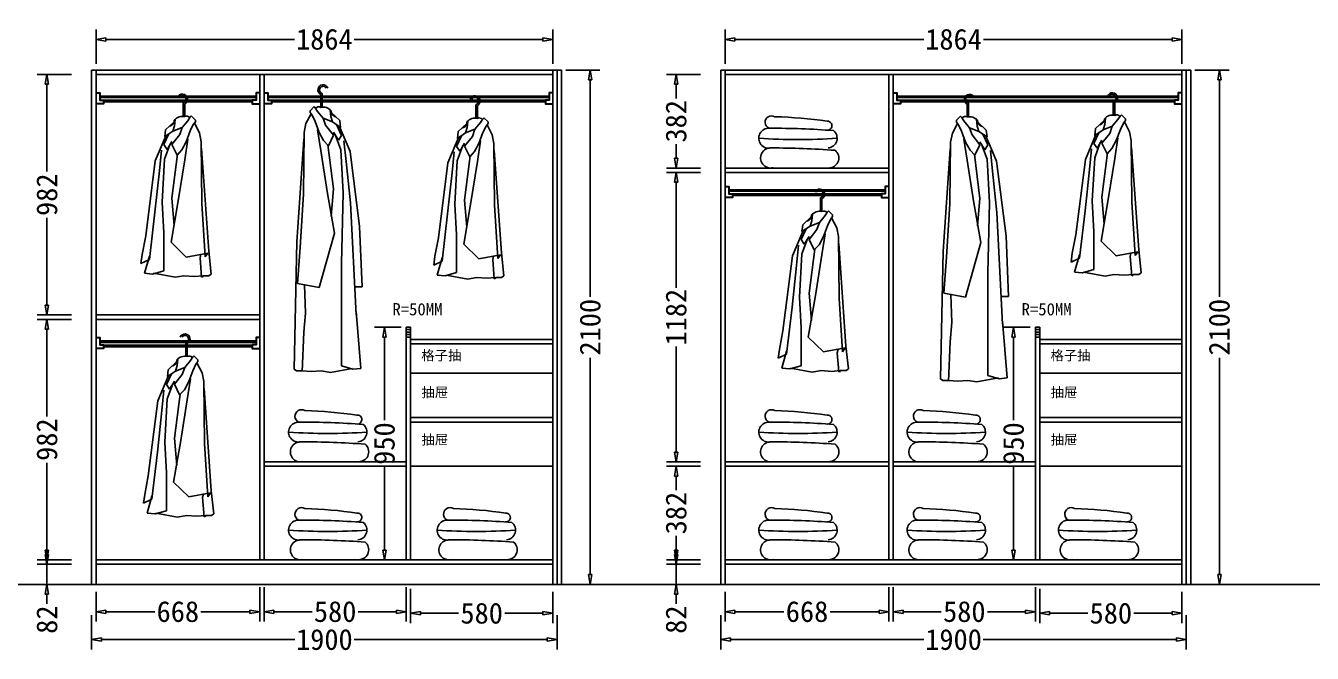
# Model space of a CAD drawing. Header units: millimetres. Extents: x 304407 to 361076, y -1262425 to -1203358.
# Drawn here: x 322080 to 327331, y -1219216 to -1216653 of the extents above; entities that cross this region are included whole.
import ezdxf

# ---------------------------------------------------------------- set-up
doc = ezdxf.new("R2010")
doc.units = ezdxf.units.MM
doc.header["$LTSCALE"] = 20
doc.layers.get('Defpoints').update_dxf_attribs({"color": 250})
for name, color, linetype in [('8', 8, 'Continuous'), ('LAYER10', 11, 'Continuous'), ('LAYER8', 11, 'Continuous'), ('图层3', 4, 'Continuous'), ('墙体', 40, 'Continuous')]:
    doc.layers.add(name, color=color, linetype=linetype)
doc.styles.get("Standard").update_dxf_attribs({"font": 'SimSun.ttf', "height": 85})
doc.styles.add('text', font='SimSun.ttf', dxfattribs={"height": 85})
doc.dimstyles.new('周文晶', dxfattribs={"dimtxt": 70, "dimasz": 40, "dimexe": 40, "dimexo": 30, "dimgap": 10, "dimtad": 0, "dimdec": 0, "dimtxsty": 'Standard', "dimblk": 'CLOSEDBLANK', "dimcen": 200, "dimclrd": 256, "dimclre": 256, "dimadec": 0, "dimazin": 0, "dimtfac": 1, "dimtdec": 0, "dimtmove": 0, "dimatfit": 3, "dimldrblk": 'CLOSEDBLANK', "dimfxl": 100, "dimfxlon": 1, "dimarcsym": 0})

# ---------------------------------------------------------------- blocks, each defined once
blk = doc.blocks.new('_ClosedBlank')
at = {"color": 0, "linetype": 'ByBlock', "lineweight": -2}
for p, q in [((-1, 0.17), (0, 0)), ((-1, 0.17), (-1, -0.17)), ((0, 0), (-1, -0.17))]:
    blk.add_line(p, q, dxfattribs=at)
blk = doc.blocks.new('*D612')
at = {"lineweight": -2, "transparency": 16777216}
for p, q in [((322366.9, -1218964.1), (322366.9, -1219085.7)), ((323034.9, -1218945.7), (323034.9, -1219085.7)), ((322406.9, -1219045.7), (322606.7, -1219045.7)), ((322994.9, -1219045.7), (322795.2, -1219045.7))]:
    blk.add_line(p, q, dxfattribs=at)
at = {"layer": 'Defpoints', "color": 0, "transparency": 16777216}
for p in [(323034.9, -1218834.1), (322366.9, -1218934.1), (323034.9, -1219045.7)]:
    blk.add_point(p, dxfattribs=at)
at = {"lineweight": -2, "transparency": 16777216, "xscale": 40, "yscale": 40, "zscale": 40, "rotation": 180}
blk.add_blockref('_ClosedBlank', (322366.9, -1219045.7), dxfattribs=at)
at = {"lineweight": -2, "transparency": 16777216, "xscale": 40, "yscale": 40, "zscale": 40}
blk.add_blockref('_ClosedBlank', (323034.9, -1219045.7), dxfattribs=at)
at = {"color": 0, "transparency": 16777216, "insert": (322700.9, -1219045.7), "char_height": 85, "attachment_point": 5}
blk.add_mtext('668', dxfattribs=at)
blk = doc.blocks.new('*D613')
at = {"lineweight": -2, "transparency": 16777216}
for p, q in [((323052.9, -1218945.7), (323052.9, -1219085.7)), ((323632.9, -1218945.7), (323632.9, -1219085.7)), ((323092.9, -1219045.7), (323248.9, -1219045.7)), ((323592.9, -1219045.7), (323437, -1219045.7))]:
    blk.add_line(p, q, dxfattribs=at)
at = {"layer": 'Defpoints', "color": 0, "transparency": 16777216}
for p in [(323052.9, -1216852.1), (323632.9, -1218834.1), (323632.9, -1219045.7)]:
    blk.add_point(p, dxfattribs=at)
at = {"lineweight": -2, "transparency": 16777216, "xscale": 40, "yscale": 40, "zscale": 40, "rotation": 180}
blk.add_blockref('_ClosedBlank', (323052.9, -1219045.7), dxfattribs=at)
at = {"lineweight": -2, "transparency": 16777216, "xscale": 40, "yscale": 40, "zscale": 40}
blk.add_blockref('_ClosedBlank', (323632.9, -1219045.7), dxfattribs=at)
at = {"color": 0, "transparency": 16777216, "insert": (323342.9, -1219045.7), "char_height": 85, "attachment_point": 5}
blk.add_mtext('580', dxfattribs=at)
blk = doc.blocks.new('*D614')
at = {"lineweight": -2, "transparency": 16777216}
for p, q in [((322366.9, -1216808.7), (322366.9, -1216668.7)), ((324230.9, -1216808.7), (324230.9, -1216668.7)), ((322406.9, -1216708.7), (323177, -1216708.7)), ((324190.9, -1216708.7), (323420.9, -1216708.7))]:
    blk.add_line(p, q, dxfattribs=at)
at = {"layer": 'Defpoints', "color": 0, "transparency": 16777216}
for p in [(324230.9, -1216708.7), (322366.9, -1216852.1), (324230.9, -1216852.1)]:
    blk.add_point(p, dxfattribs=at)
at = {"lineweight": -2, "transparency": 16777216, "xscale": 40, "yscale": 40, "zscale": 40, "rotation": 180}
blk.add_blockref('_ClosedBlank', (322366.9, -1216708.7), dxfattribs=at)
at = {"lineweight": -2, "transparency": 16777216, "xscale": 40, "yscale": 40, "zscale": 40}
blk.add_blockref('_ClosedBlank', (324230.9, -1216708.7), dxfattribs=at)
at = {"color": 0, "transparency": 16777216, "insert": (323298.9, -1216708.7), "char_height": 85, "attachment_point": 5}
blk.add_mtext('1864', dxfattribs=at)
blk = doc.blocks.new('*D615')
at = {"lineweight": -2, "transparency": 16777216}
for p, q in [((322348.9, -1219059.8), (322348.9, -1219199.8)), ((324248.9, -1219059.8), (324248.9, -1219199.8)), ((322388.9, -1219159.8), (323178, -1219159.8)), ((324208.9, -1219159.8), (323419.9, -1219159.8))]:
    blk.add_line(p, q, dxfattribs=at)
at = {"layer": 'Defpoints', "color": 0, "transparency": 16777216}
for p in [(322348.9, -1218934.1), (324248.9, -1218934.1), (324248.9, -1219159.8)]:
    blk.add_point(p, dxfattribs=at)
at = {"lineweight": -2, "transparency": 16777216, "xscale": 40, "yscale": 40, "zscale": 40, "rotation": 180}
blk.add_blockref('_ClosedBlank', (322348.9, -1219159.8), dxfattribs=at)
at = {"lineweight": -2, "transparency": 16777216, "xscale": 40, "yscale": 40, "zscale": 40}
blk.add_blockref('_ClosedBlank', (324248.9, -1219159.8), dxfattribs=at)
at = {"color": 0, "transparency": 16777216, "insert": (323298.9, -1219159.8), "char_height": 85, "attachment_point": 5}
blk.add_mtext('1900', dxfattribs=at)
blk = doc.blocks.new('*D616')
at = {"lineweight": -2, "transparency": 16777216}
for p, q in [((322166.7, -1218812.1), (322166.7, -1218772.1)), ((322266.7, -1218852.1), (322126.7, -1218852.1)), ((322166.7, -1218852.1), (322166.7, -1218934.1)), ((322266.7, -1218934.1), (322126.7, -1218934.1)), ((322166.7, -1218974.1), (322166.7, -1219014.1))]:
    blk.add_line(p, q, dxfattribs=at)
at = {"layer": 'Defpoints', "color": 0, "transparency": 16777216}
for p in [(322166.7, -1218852.1), (322366.9, -1218852.1), (322348.9, -1218934.1)]:
    blk.add_point(p, dxfattribs=at)
at = {"lineweight": -2, "transparency": 16777216, "xscale": 40, "yscale": 40, "zscale": 40}
for p, rotation in [((322166.7, -1218852.1), 270), ((322166.7, -1218934.1), 90)]:
    blk.add_blockref('_ClosedBlank', p, dxfattribs=dict(at, rotation=rotation))
at = {"color": 0, "transparency": 16777216, "insert": (322166.7, -1219078.2), "char_height": 85, "attachment_point": 5, "rotation": 90}
blk.add_mtext('82', dxfattribs=at)
blk = doc.blocks.new('*D617')
at = {"lineweight": -2, "transparency": 16777216}
for p, q in [((322266.7, -1217852.1), (322126.7, -1217852.1)), ((322166.7, -1217892.1), (322166.7, -1218248.8)), ((322166.7, -1218794.1), (322166.7, -1218437.4)), ((322266.7, -1218834.1), (322126.7, -1218834.1))]:
    blk.add_line(p, q, dxfattribs=at)
at = {"layer": 'Defpoints', "color": 0, "transparency": 16777216}
for p in [(322166.7, -1217852.1), (322366.9, -1217852.1), (322366.9, -1218834.1)]:
    blk.add_point(p, dxfattribs=at)
at = {"lineweight": -2, "transparency": 16777216, "xscale": 40, "yscale": 40, "zscale": 40}
for p, rotation in [((322166.7, -1217852.1), 90), ((322166.7, -1218834.1), 270)]:
    blk.add_blockref('_ClosedBlank', p, dxfattribs=dict(at, rotation=rotation))
at = {"color": 0, "transparency": 16777216, "insert": (322166.7, -1218343.1), "char_height": 85, "attachment_point": 5, "rotation": 90}
blk.add_mtext('982', dxfattribs=at)
blk = doc.blocks.new('*D618')
at = {"lineweight": -2, "transparency": 16777216}
for p, q in [((322266.7, -1216852.1), (322126.7, -1216852.1)), ((322166.7, -1216892.1), (322166.7, -1217248.8)), ((322166.7, -1217794.1), (322166.7, -1217437.4)), ((322266.7, -1217834.1), (322126.7, -1217834.1))]:
    blk.add_line(p, q, dxfattribs=at)
at = {"layer": 'Defpoints', "color": 0, "transparency": 16777216}
for p in [(322166.7, -1216852.1), (322366.9, -1216852.1), (322366.9, -1217834.1)]:
    blk.add_point(p, dxfattribs=at)
at = {"lineweight": -2, "transparency": 16777216, "xscale": 40, "yscale": 40, "zscale": 40}
for p, rotation in [((322166.7, -1216852.1), 90), ((322166.7, -1217834.1), 270)]:
    blk.add_blockref('_ClosedBlank', p, dxfattribs=dict(at, rotation=rotation))
at = {"color": 0, "transparency": 16777216, "insert": (322166.7, -1217343.1), "char_height": 85, "attachment_point": 5, "rotation": 90}
blk.add_mtext('982', dxfattribs=at)
blk = doc.blocks.new('*D619')
at = {"lineweight": -2, "transparency": 16777216}
for p, q in [((324283.8, -1216834.1), (324423.8, -1216834.1)), ((324383.8, -1216874.1), (324383.8, -1217759.4)), ((324383.8, -1218894.1), (324383.8, -1218008.9)), ((324283.8, -1218934.1), (324423.8, -1218934.1))]:
    blk.add_line(p, q, dxfattribs=at)
at = {"layer": 'Defpoints', "color": 0, "transparency": 16777216}
for p in [(324248.9, -1216834.1), (324383.8, -1216834.1), (324248.9, -1218934.1)]:
    blk.add_point(p, dxfattribs=at)
at = {"lineweight": -2, "transparency": 16777216, "xscale": 40, "yscale": 40, "zscale": 40}
for p, rotation in [((324383.8, -1216834.1), 90), ((324383.8, -1218934.1), 270)]:
    blk.add_blockref('_ClosedBlank', p, dxfattribs=dict(at, rotation=rotation))
at = {"color": 0, "transparency": 16777216, "insert": (324383.8, -1217884.1), "char_height": 85, "attachment_point": 5, "rotation": 90}
blk.add_mtext('2100', dxfattribs=at)
blk = doc.blocks.new('*D620')
at = {"lineweight": -2, "transparency": 16777216}
for p, q in [((323611.9, -1217884.1), (323504, -1217884.1)), ((323544, -1217924.1), (323544, -1218264.1)), ((323544, -1218794.1), (323544, -1218454.1)), ((323602.9, -1218834.1), (323504, -1218834.1))]:
    blk.add_line(p, q, dxfattribs=at)
at = {"layer": 'Defpoints', "color": 0, "transparency": 16777216}
for p in [(323641.9, -1217884.1), (323544, -1218834.1), (323632.9, -1218834.1)]:
    blk.add_point(p, dxfattribs=at)
at = {"lineweight": -2, "transparency": 16777216, "xscale": 40, "yscale": 40, "zscale": 40}
for p, rotation in [((323544, -1217884.1), 90), ((323544, -1218834.1), 270)]:
    blk.add_blockref('_ClosedBlank', p, dxfattribs=dict(at, rotation=rotation))
at = {"color": 0, "transparency": 16777216, "insert": (323544, -1218359.1), "char_height": 85, "attachment_point": 5, "rotation": 90}
blk.add_mtext('950', dxfattribs=at)
blk = doc.blocks.new('*D621')
at = {"lineweight": -2, "transparency": 16777216}
for p, q in [((323650.9, -1218952.4), (323650.9, -1219092.4)), ((324230.9, -1218964.1), (324230.9, -1219092.4)), ((323690.9, -1219052.4), (323846.9, -1219052.4)), ((324190.9, -1219052.4), (324035, -1219052.4))]:
    blk.add_line(p, q, dxfattribs=at)
at = {"layer": 'Defpoints', "color": 0, "transparency": 16777216}
for p in [(323650.9, -1218834.1), (324230.9, -1218934.1), (324230.9, -1219052.4)]:
    blk.add_point(p, dxfattribs=at)
at = {"lineweight": -2, "transparency": 16777216, "xscale": 40, "yscale": 40, "zscale": 40, "rotation": 180}
blk.add_blockref('_ClosedBlank', (323650.9, -1219052.4), dxfattribs=at)
at = {"lineweight": -2, "transparency": 16777216, "xscale": 40, "yscale": 40, "zscale": 40}
blk.add_blockref('_ClosedBlank', (324230.9, -1219052.4), dxfattribs=at)
at = {"color": 0, "transparency": 16777216, "insert": (323940.9, -1219052.4), "char_height": 85, "attachment_point": 5}
blk.add_mtext('580', dxfattribs=at)
blk = doc.blocks.new('*D622')
at = {"lineweight": -2, "transparency": 16777216}
for p, q in [((324934.8, -1218964.1), (324934.8, -1219085.7)), ((325602.8, -1218945.7), (325602.8, -1219085.7)), ((324974.8, -1219045.7), (325174.5, -1219045.7)), ((325562.8, -1219045.7), (325363.1, -1219045.7))]:
    blk.add_line(p, q, dxfattribs=at)
at = {"layer": 'Defpoints', "color": 0, "transparency": 16777216}
for p in [(325602.8, -1218834.1), (324934.8, -1218934.1), (325602.8, -1219045.7)]:
    blk.add_point(p, dxfattribs=at)
at = {"lineweight": -2, "transparency": 16777216, "xscale": 40, "yscale": 40, "zscale": 40, "rotation": 180}
blk.add_blockref('_ClosedBlank', (324934.8, -1219045.7), dxfattribs=at)
at = {"lineweight": -2, "transparency": 16777216, "xscale": 40, "yscale": 40, "zscale": 40}
blk.add_blockref('_ClosedBlank', (325602.8, -1219045.7), dxfattribs=at)
at = {"color": 0, "transparency": 16777216, "insert": (325268.8, -1219045.7), "char_height": 85, "attachment_point": 5}
blk.add_mtext('668', dxfattribs=at)
blk = doc.blocks.new('*D623')
at = {"lineweight": -2, "transparency": 16777216}
for p, q in [((325620.8, -1218945.7), (325620.8, -1219085.7)), ((326200.8, -1218945.7), (326200.8, -1219085.7)), ((325660.8, -1219045.7), (325816.8, -1219045.7)), ((326160.8, -1219045.7), (326004.9, -1219045.7))]:
    blk.add_line(p, q, dxfattribs=at)
at = {"layer": 'Defpoints', "color": 0, "transparency": 16777216}
for p in [(325620.8, -1216852.1), (326200.8, -1218834.1), (326200.8, -1219045.7)]:
    blk.add_point(p, dxfattribs=at)
at = {"lineweight": -2, "transparency": 16777216, "xscale": 40, "yscale": 40, "zscale": 40, "rotation": 180}
blk.add_blockref('_ClosedBlank', (325620.8, -1219045.7), dxfattribs=at)
at = {"lineweight": -2, "transparency": 16777216, "xscale": 40, "yscale": 40, "zscale": 40}
blk.add_blockref('_ClosedBlank', (326200.8, -1219045.7), dxfattribs=at)
at = {"color": 0, "transparency": 16777216, "insert": (325910.8, -1219045.7), "char_height": 85, "attachment_point": 5}
blk.add_mtext('580', dxfattribs=at)
blk = doc.blocks.new('*D624')
at = {"lineweight": -2, "transparency": 16777216}
for p, q in [((324934.8, -1216808.7), (324934.8, -1216668.7)), ((326798.8, -1216808.7), (326798.8, -1216668.7)), ((324974.8, -1216708.7), (325744.9, -1216708.7)), ((326758.8, -1216708.7), (325988.8, -1216708.7))]:
    blk.add_line(p, q, dxfattribs=at)
at = {"layer": 'Defpoints', "color": 0, "transparency": 16777216}
for p in [(326798.8, -1216708.7), (324934.8, -1216852.1), (326798.8, -1216852.1)]:
    blk.add_point(p, dxfattribs=at)
at = {"lineweight": -2, "transparency": 16777216, "xscale": 40, "yscale": 40, "zscale": 40, "rotation": 180}
blk.add_blockref('_ClosedBlank', (324934.8, -1216708.7), dxfattribs=at)
at = {"lineweight": -2, "transparency": 16777216, "xscale": 40, "yscale": 40, "zscale": 40}
blk.add_blockref('_ClosedBlank', (326798.8, -1216708.7), dxfattribs=at)
at = {"color": 0, "transparency": 16777216, "insert": (325866.8, -1216708.7), "char_height": 85, "attachment_point": 5}
blk.add_mtext('1864', dxfattribs=at)
blk = doc.blocks.new('*D625')
at = {"lineweight": -2, "transparency": 16777216}
for p, q in [((324916.8, -1219059.8), (324916.8, -1219199.8)), ((326816.8, -1219059.8), (326816.8, -1219199.8)), ((324956.8, -1219159.8), (325745.9, -1219159.8)), ((326776.8, -1219159.8), (325987.8, -1219159.8))]:
    blk.add_line(p, q, dxfattribs=at)
at = {"layer": 'Defpoints', "color": 0, "transparency": 16777216}
for p in [(324916.8, -1218934.1), (326816.8, -1218934.1), (326816.8, -1219159.8)]:
    blk.add_point(p, dxfattribs=at)
at = {"lineweight": -2, "transparency": 16777216, "xscale": 40, "yscale": 40, "zscale": 40, "rotation": 180}
blk.add_blockref('_ClosedBlank', (324916.8, -1219159.8), dxfattribs=at)
at = {"lineweight": -2, "transparency": 16777216, "xscale": 40, "yscale": 40, "zscale": 40}
blk.add_blockref('_ClosedBlank', (326816.8, -1219159.8), dxfattribs=at)
at = {"color": 0, "transparency": 16777216, "insert": (325866.8, -1219159.8), "char_height": 85, "attachment_point": 5}
blk.add_mtext('1900', dxfattribs=at)
blk = doc.blocks.new('*D626')
at = {"lineweight": -2, "transparency": 16777216}
for p, q in [((324734.6, -1218812.1), (324734.6, -1218772.1)), ((324834.6, -1218852.1), (324694.6, -1218852.1)), ((324734.6, -1218852.1), (324734.6, -1218934.1)), ((324834.6, -1218934.1), (324694.6, -1218934.1)), ((324734.6, -1218974.1), (324734.6, -1219014.1))]:
    blk.add_line(p, q, dxfattribs=at)
at = {"layer": 'Defpoints', "color": 0, "transparency": 16777216}
for p in [(324734.6, -1218852.1), (324934.8, -1218852.1), (324916.8, -1218934.1)]:
    blk.add_point(p, dxfattribs=at)
at = {"lineweight": -2, "transparency": 16777216, "xscale": 40, "yscale": 40, "zscale": 40}
for p, rotation in [((324734.6, -1218852.1), 270), ((324734.6, -1218934.1), 90)]:
    blk.add_blockref('_ClosedBlank', p, dxfattribs=dict(at, rotation=rotation))
at = {"color": 0, "transparency": 16777216, "insert": (324734.6, -1219078.2), "char_height": 85, "attachment_point": 5, "rotation": 90}
blk.add_mtext('82', dxfattribs=at)
blk = doc.blocks.new('*D627')
at = {"lineweight": -2, "transparency": 16777216}
for p, q in [((324834.6, -1218452.1), (324694.6, -1218452.1)), ((324734.6, -1218492.1), (324734.6, -1218549.8)), ((324734.6, -1218794.1), (324734.6, -1218736.5)), ((324834.6, -1218834.1), (324694.6, -1218834.1))]:
    blk.add_line(p, q, dxfattribs=at)
at = {"layer": 'Defpoints', "color": 0, "transparency": 16777216}
for p in [(324734.6, -1218452.1), (324934.8, -1218452.1), (324934.8, -1218834.1)]:
    blk.add_point(p, dxfattribs=at)
at = {"lineweight": -2, "transparency": 16777216, "xscale": 40, "yscale": 40, "zscale": 40}
for p, rotation in [((324734.6, -1218452.1), 90), ((324734.6, -1218834.1), 270)]:
    blk.add_blockref('_ClosedBlank', p, dxfattribs=dict(at, rotation=rotation))
at = {"color": 0, "transparency": 16777216, "insert": (324734.6, -1218643.1), "char_height": 85, "attachment_point": 5, "rotation": 90}
blk.add_mtext('382', dxfattribs=at)
blk = doc.blocks.new('*D628')
at = {"lineweight": -2, "transparency": 16777216}
for p, q in [((324834.6, -1216852.1), (324694.6, -1216852.1)), ((324734.6, -1216892.1), (324734.6, -1216949.8)), ((324734.6, -1217194.1), (324734.6, -1217136.5)), ((324834.6, -1217234.1), (324694.6, -1217234.1))]:
    blk.add_line(p, q, dxfattribs=at)
at = {"layer": 'Defpoints', "color": 0, "transparency": 16777216}
for p in [(324734.6, -1216852.1), (324934.8, -1216852.1), (324934.8, -1217234.1)]:
    blk.add_point(p, dxfattribs=at)
at = {"lineweight": -2, "transparency": 16777216, "xscale": 40, "yscale": 40, "zscale": 40}
for p, rotation in [((324734.6, -1216852.1), 90), ((324734.6, -1217234.1), 270)]:
    blk.add_blockref('_ClosedBlank', p, dxfattribs=dict(at, rotation=rotation))
at = {"color": 0, "transparency": 16777216, "insert": (324734.6, -1217043.1), "char_height": 85, "attachment_point": 5, "rotation": 90}
blk.add_mtext('382', dxfattribs=at)
blk = doc.blocks.new('*D629')
at = {"lineweight": -2, "transparency": 16777216}
for p, q in [((326851.7, -1216834.1), (326991.7, -1216834.1)), ((326951.7, -1216874.1), (326951.7, -1217759.4)), ((326951.7, -1218894.1), (326951.7, -1218008.9)), ((326851.7, -1218934.1), (326991.7, -1218934.1))]:
    blk.add_line(p, q, dxfattribs=at)
at = {"layer": 'Defpoints', "color": 0, "transparency": 16777216}
for p in [(326816.8, -1216834.1), (326951.7, -1216834.1), (326816.8, -1218934.1)]:
    blk.add_point(p, dxfattribs=at)
at = {"lineweight": -2, "transparency": 16777216, "xscale": 40, "yscale": 40, "zscale": 40}
for p, rotation in [((326951.7, -1216834.1), 90), ((326951.7, -1218934.1), 270)]:
    blk.add_blockref('_ClosedBlank', p, dxfattribs=dict(at, rotation=rotation))
at = {"color": 0, "transparency": 16777216, "insert": (326951.7, -1217884.1), "char_height": 85, "attachment_point": 5, "rotation": 90}
blk.add_mtext('2100', dxfattribs=at)
blk = doc.blocks.new('*D630')
at = {"lineweight": -2, "transparency": 16777216}
for p, q in [((326179.8, -1217884.1), (326071.8, -1217884.1)), ((326111.8, -1217924.1), (326111.8, -1218264.1)), ((326111.8, -1218794.1), (326111.8, -1218454.1)), ((326170.8, -1218834.1), (326071.8, -1218834.1))]:
    blk.add_line(p, q, dxfattribs=at)
at = {"layer": 'Defpoints', "color": 0, "transparency": 16777216}
for p in [(326209.8, -1217884.1), (326111.8, -1218834.1), (326200.8, -1218834.1)]:
    blk.add_point(p, dxfattribs=at)
at = {"lineweight": -2, "transparency": 16777216, "xscale": 40, "yscale": 40, "zscale": 40}
for p, rotation in [((326111.8, -1217884.1), 90), ((326111.8, -1218834.1), 270)]:
    blk.add_blockref('_ClosedBlank', p, dxfattribs=dict(at, rotation=rotation))
at = {"color": 0, "transparency": 16777216, "insert": (326111.8, -1218359.1), "char_height": 85, "attachment_point": 5, "rotation": 90}
blk.add_mtext('950', dxfattribs=at)
blk = doc.blocks.new('*D631')
at = {"lineweight": -2, "transparency": 16777216}
for p, q in [((326218.8, -1218952.4), (326218.8, -1219092.4)), ((326798.8, -1218964.1), (326798.8, -1219092.4)), ((326258.8, -1219052.4), (326414.8, -1219052.4)), ((326758.8, -1219052.4), (326602.9, -1219052.4))]:
    blk.add_line(p, q, dxfattribs=at)
at = {"layer": 'Defpoints', "color": 0, "transparency": 16777216}
for p in [(326218.8, -1218834.1), (326798.8, -1218934.1), (326798.8, -1219052.4)]:
    blk.add_point(p, dxfattribs=at)
at = {"lineweight": -2, "transparency": 16777216, "xscale": 40, "yscale": 40, "zscale": 40, "rotation": 180}
blk.add_blockref('_ClosedBlank', (326218.8, -1219052.4), dxfattribs=at)
at = {"lineweight": -2, "transparency": 16777216, "xscale": 40, "yscale": 40, "zscale": 40}
blk.add_blockref('_ClosedBlank', (326798.8, -1219052.4), dxfattribs=at)
at = {"color": 0, "transparency": 16777216, "insert": (326508.8, -1219052.4), "char_height": 85, "attachment_point": 5}
blk.add_mtext('580', dxfattribs=at)
blk = doc.blocks.new('*D632')
at = {"lineweight": -2, "transparency": 16777216}
for p, q in [((324834.6, -1217252.1), (324694.6, -1217252.1)), ((324734.6, -1217292.1), (324734.6, -1217722.9)), ((324734.6, -1218394.1), (324734.6, -1217963.4)), ((324834.6, -1218434.1), (324694.6, -1218434.1))]:
    blk.add_line(p, q, dxfattribs=at)
at = {"layer": 'Defpoints', "color": 0, "transparency": 16777216}
for p in [(324734.6, -1217252.1), (324934.8, -1217252.1), (324934.8, -1218434.1)]:
    blk.add_point(p, dxfattribs=at)
at = {"lineweight": -2, "transparency": 16777216, "xscale": 40, "yscale": 40, "zscale": 40}
for p, rotation in [((324734.6, -1217252.1), 90), ((324734.6, -1218434.1), 270)]:
    blk.add_blockref('_ClosedBlank', p, dxfattribs=dict(at, rotation=rotation))
at = {"color": 0, "transparency": 16777216, "insert": (324734.6, -1217843.1), "char_height": 85, "attachment_point": 5, "rotation": 90}
blk.add_mtext('1182', dxfattribs=at)
blk = doc.blocks.new('A$C1C5764E0')
at = {"layer": '8'}
for p, q in [((172.3, 708.4), (172.3, 657.4)), ((178.3, 708.4), (178.3, 657.4)), ((135.3, 635.3), (99.9, 601.9)), ((137.4, 618.5), (140.1, 644.9)), ((167.9, 611.6), (191.5, 639.3)), ((191.5, 639.3), (201.2, 654.6)), ((201.2, 654.6), (205.3, 658.7)), ((205.3, 658.7), (222, 642.1)), ((222, 635.2), (213.6, 624.1)), ((222, 642.1), (222, 635.2)), ((103, 580.9), (58.4, 475.1)), ((113.7, 585.2), (93.2, 541.7)), ((99.9, 601.9), (97.1, 574.2)), ((97.1, 574.2), (130.4, 596.4)), ((126.3, 542.3), (158.2, 582.5)), ((130.4, 596.4), (137.4, 618.5)), ((130.4, 596.4), (167.9, 611.6)), ((158.2, 582.5), (167.9, 611.6)), ((201.2, 597.8), (184.5, 553.4)), ((213.6, 624.1), (201.2, 597.8)), ((217.8, 629.6), (238.6, 589.4)), ((238.6, 589.4), (245.5, 553.4)), ((93.2, 541.7), (106.3, 522.1)), ((96.5, 482.8), (119.4, 544.9)), ((106.3, 522.1), (125.9, 554.7)), ((147.1, 499.3), (126.3, 542.3)), ((184.5, 553.4), (166.5, 520.1)), ((178.3, 479.5), (191.3, 564.6)), ((245.5, 553.4), (248.3, 302.5)), ((276.4, 106.8), (247, 525.3)), ((58.4, 475.1), (19.5, 168.8)), ((75, 435), (83.4, 518.8)), ((86.6, 306.3), (96.5, 482.8)), ((148.8, 502.4), (125.9, 322.6)), ((166.5, 520.1), (147.1, 499.3)), ((152.1, 312.8), (178.3, 479.5)), ((57, 265.8), (75, 435)), ((125.9, 322.6), (135.7, 211.4)), ((34.3, 73.1), (57, 265.8)), ((93.2, 180.9), (86.6, 306.3)), ((122.6, 142.8), (152.1, 312.8)), ((248.3, 302.5), (262.2, 83.5)), ((19.5, 168.8), (4.8, 92.7)), ((93.2, 26.2), (93.2, 180.9)), ((184.8, 82.8), (122.6, 142.8)), ((286.7, 13.1), (276.4, 106.8)), ((4.8, 92.7), (0, 56.7)), ((0, 56.7), (34.3, 73.1)), ((34.3, 86.2), (14.7, 16.3)), ((273.1, 99.1), (184.8, 82.8)), ((244.2, 93.8), (240.9, 79.6)), ((240.9, 79.6), (247.4, 1.1)), ((262.2, 83.5), (273.1, 99.1)), ((14.7, 16.3), (47.4, 13.1)), ((47.4, 13.1), (93.2, 26.2)), ((50.7, 16.3), (139, 0)), ((139, 0), (175, 6.5)), ((175, 6.5), (217.5, 3.3)), ((217.5, 3.3), (253.5, 6.5)), ((247.4, 1.1), (254, 3.3)), ((253.5, 6.5), (276.9, 6.5)), ((276.9, 6.5), (286.7, 13.1))]:
    blk.add_line(p, q, dxfattribs=at)
for centre, radius, start, end in [((168.9, 727.1), 20.9, 296.6338, 159.5285), ((168.9, 727.1), 14.9, 296.6338, 150.6175), ((175.9, 709.9), 3.91, 94.6712, 201.9626), ((110.9, 641.2), 25.1, 286.2636, 2.0248), ((168.9, 613.1), 43.9, 77.6993, 138.5966), ((186.2, 639.8), 18, 42.48, 116.3392)]:
    blk.add_arc(centre, radius, start, end, dxfattribs=at)
blk = doc.blocks.new('A$C4F477F88')
at = {"layer": 'LAYER10'}
blk.add_blockref('A$C1C5764E0', (0, 0), dxfattribs=at)
blk = doc.blocks.new('A$C5E603B19')
at = {"layer": 'LAYER8'}
blk.add_blockref('A$C4F477F88', (0, 0), dxfattribs=at)
blk = doc.blocks.new('A$C1B0A679D')
at = {"layer": '图层3'}
blk.add_blockref('A$C5E603B19', (0, 0), dxfattribs=at)
blk = doc.blocks.new('A$C52EB379C')
at = {"layer": '8'}
for p, q in [((163.3, 1134.6), (163.3, 1083.5)), ((169.3, 1134.6), (169.3, 1083.5)), ((126.4, 1061.5), (91, 1028.1)), ((128.4, 1044.7), (131.2, 1071)), ((159, 1037.8), (182.5, 1065.5)), ((182.5, 1065.5), (192.3, 1080.7)), ((192.3, 1080.7), (196.4, 1084.9)), ((204.7, 1050.2), (192.3, 1023.9)), ((196.4, 1084.9), (213.1, 1068.3)), ((213.1, 1061.3), (204.7, 1050.2)), ((208.9, 1055.8), (229.7, 1015.6)), ((213.1, 1068.3), (213.1, 1061.3)), ((94.1, 1007.1), (49.5, 901.3)), ((104.8, 1011.4), (84.3, 967.8)), ((91, 1028.1), (88.2, 1000.3)), ((88.2, 1000.3), (121.5, 1022.5)), ((117.4, 968.5), (149.3, 1008.7)), ((121.5, 1022.5), (128.4, 1044.7)), ((121.5, 1022.5), (159, 1037.8)), ((149.3, 1008.7), (159, 1037.8)), ((192.3, 1023.9), (175.6, 979.5)), ((229.7, 1015.6), (236.6, 979.5)), ((84.3, 967.8), (97.4, 948.2)), ((87.6, 909), (110.5, 971.1)), ((97.4, 948.2), (117, 980.9)), ((138.2, 925.5), (117.4, 968.5)), ((157.6, 946.3), (138.2, 925.5)), ((175.6, 979.5), (157.6, 946.3)), ((169.3, 905.7), (182.4, 990.7)), ((236.6, 979.5), (239.4, 728.7)), ((267.5, 533), (238.1, 951.5)), ((49.5, 901.3), (10.6, 595)), ((66.1, 861.1), (74.5, 944.9)), ((77.7, 732.4), (87.6, 909)), ((139.9, 928.6), (117, 748.8)), ((143.2, 738.9), (169.3, 905.7)), ((48.1, 692), (66.1, 861.1)), ((113.7, 568.9), (143.2, 738.9)), ((117, 748.8), (126.8, 637.6)), ((25.4, 235.4), (48.1, 692)), ((84.3, 444.7), (77.7, 732.4)), ((239.4, 728.7), (253.3, 509.7)), ((10.6, 595), (0, 349)), ((175.9, 346.6), (113.7, 568.9)), ((277.8, 13.1), (267.5, 533)), ((253.3, 509.7), (264.2, 362.9)), ((84.3, 26.2), (84.3, 444.7)), ((0, 349), (31, 349)), ((264.2, 362.9), (175.9, 346.6)), ((235.3, 357.6), (232, 242)), ((25.4, 248.5), (5.8, 16.3)), ((232, 242), (238.5, 163.5)), ((238.5, 163.5), (245.1, 3.3)), ((5.8, 16.3), (38.5, 13.1)), ((38.5, 13.1), (84.3, 26.2)), ((41.7, 16.3), (130.1, 0)), ((130.1, 0), (166.1, 6.5)), ((166.1, 6.5), (208.6, 3.3)), ((208.6, 3.3), (244.6, 6.5)), ((244.6, 6.5), (268, 6.5)), ((268, 6.5), (277.8, 13.1))]:
    blk.add_line(p, q, dxfattribs=at)
for centre, radius, start, end in [((160, 1153.2), 20.9, 296.6338, 159.5285), ((160, 1153.2), 14.9, 296.6338, 150.6175), ((167, 1136), 3.91, 94.6712, 201.9626), ((102, 1067.4), 25.1, 286.2636, 2.0248), ((160, 1039.2), 43.9, 77.6993, 138.5966), ((177.3, 1066), 18, 42.48, 116.3392)]:
    blk.add_arc(centre, radius, start, end, dxfattribs=at)
blk = doc.blocks.new('A$C05785CA5')
at = {"layer": 'LAYER10'}
blk.add_blockref('A$C52EB379C', (0, 0), dxfattribs=at)
blk = doc.blocks.new('A$C100967EE')
at = {"layer": 'LAYER10'}
blk.add_blockref('A$C05785CA5', (0, 0), dxfattribs=at)
blk = doc.blocks.new('A$C65D30603')
at = {"layer": 'LAYER8'}
blk.add_blockref('A$C100967EE', (0, 0), dxfattribs=at)
blk = doc.blocks.new('A$C50CE712E')
at = {"layer": '图层3'}
blk.add_blockref('A$C65D30603', (0, 0), dxfattribs=at)
blk = doc.blocks.new('A$C11F00F61')
at = {"color": 8}
blk.add_line((48.2, 0), (290.3, 1.2), dxfattribs=at)
at = {"layer": '墙体', "color": 8}
for centre, radius, start, end in [((52.6, 186.6), 26.7, 59.8021, 244.0801), ((41, 121.6), 41, 86.0834, 284.0988), ((53.8, -3125.6), 3288.1, 85.6244, 90.1755), ((9.8, -1698.7), 1909.1, 81.8981, 88.3112), ((280.3, 173), 18.4, 260.1551, 94.4157), ((159.2, 2329.1), 2213.2, 265.8756, 274.159), ((279.7, 121.7), 40, 274.9406, 51.3165), ((48.2, 41), 41, 86.0834, 284.0988), ((61, -3206.2), 3288.1, 85.6244, 90.1755), ((286.9, 41.1), 40, 274.9406, 51.3165)]:
    blk.add_arc(centre, radius, start, end, dxfattribs=at)

msp = doc.modelspace()

# ---------------------------------------------------------------- linework, layer by layer
for p, q in [((322348.9, -1218934.1), (322348.9, -1216834.1)), ((322348.9, -1216834.1), (324248.9, -1216834.1)), ((322366.9, -1218934.1), (322366.9, -1216834.1)), ((322366.9, -1216852.1), (324230.9, -1216852.1)), ((323034.9, -1218834.1), (323034.9, -1216852.1)), ((323052.9, -1218834.1), (323052.9, -1216852.1)), ((324230.9, -1216834.1), (324230.9, -1218934.1)), ((324248.9, -1216834.1), (324248.9, -1218934.1)), ((324266.9, -1216834.1), (324248.9, -1216834.1)), ((324266.9, -1218934.1), (324266.9, -1216834.1)), ((324916.8, -1218934.1), (324916.8, -1216834.1)), ((324916.8, -1216834.1), (326816.8, -1216834.1)), ((324934.8, -1218934.1), (324934.8, -1216834.1)), ((324934.8, -1216852.1), (326798.8, -1216852.1)), ((325602.8, -1218834.1), (325602.8, -1216852.1)), ((325620.8, -1218834.1), (325620.8, -1216852.1)), ((326798.8, -1216834.1), (326798.8, -1218934.1)), ((326816.8, -1216834.1), (326816.8, -1218934.1)), ((326834.8, -1216834.1), (326816.8, -1216834.1)), ((326834.8, -1218934.1), (326834.8, -1216834.1)), ((324934.8, -1217234.1), (325602.8, -1217234.1)), ((324934.8, -1217252.1), (325602.8, -1217252.1)), ((323034.9, -1217834.1), (322366.9, -1217834.1)), ((323034.9, -1217852.1), (322366.9, -1217852.1)), ((323632.9, -1217884.1), (323632.9, -1218834.1)), ((323650.9, -1217884.1), (323632.9, -1217884.1)), ((323650.9, -1217894.1), (323632.9, -1217894.1)), ((323650.9, -1217904.1), (323632.9, -1217904.1)), ((323650.9, -1217914.1), (323632.9, -1217914.1)), ((323650.9, -1217924.1), (323632.9, -1217924.1)), ((323650.9, -1217884.1), (323650.9, -1218834.1)), ((326200.8, -1217884.1), (326200.8, -1218834.1)), ((326218.8, -1217884.1), (326200.8, -1217884.1)), ((326218.8, -1217894.1), (326200.8, -1217894.1)), ((326218.8, -1217904.1), (326200.8, -1217904.1)), ((326218.8, -1217914.1), (326200.8, -1217914.1)), ((326218.8, -1217924.1), (326200.8, -1217924.1)), ((326218.8, -1217884.1), (326218.8, -1218834.1)), ((324230.9, -1217934.1), (323650.9, -1217934.1)), ((324230.9, -1217952.1), (323650.9, -1217952.1)), ((326798.8, -1217934.1), (326218.8, -1217934.1)), ((326798.8, -1217952.1), (326218.8, -1217952.1)), ((324230.9, -1218072.1), (323650.9, -1218072.1)), ((326798.8, -1218072.1), (326218.8, -1218072.1)), ((323650.9, -1218252.1), (324230.9, -1218252.1)), ((323650.9, -1218272.1), (324230.9, -1218272.1)), ((326218.8, -1218252.1), (326798.8, -1218252.1)), ((326218.8, -1218272.1), (326798.8, -1218272.1)), ((323632.9, -1218434.1), (323052.9, -1218434.1)), ((323632.9, -1218452.1), (323052.9, -1218452.1)), ((323650.9, -1218452.1), (324230.9, -1218452.1)), ((325602.8, -1218434.1), (324934.8, -1218434.1)), ((325602.8, -1218452.1), (324934.8, -1218452.1)), ((326200.8, -1218434.1), (325620.8, -1218434.1)), ((326200.8, -1218452.1), (325620.8, -1218452.1)), ((326218.8, -1218452.1), (326798.8, -1218452.1)), ((322366.9, -1218834.1), (324230.9, -1218834.1)), ((322366.9, -1218852.1), (324230.9, -1218852.1)), ((324934.8, -1218834.1), (326798.8, -1218834.1)), ((324934.8, -1218852.1), (326798.8, -1218852.1)), ((322348.9, -1218934.1), (324248.9, -1218934.1)), ((324248.9, -1218934.1), (324266.9, -1218934.1)), ((324916.8, -1218934.1), (326816.8, -1218934.1)), ((326816.8, -1218934.1), (326834.8, -1218934.1))]:
    msp.add_line(p, q)
at = {"color": 8}
msp.add_line((361075.9, -1218934.1), (304407.4, -1218934.1), dxfattribs=at)
msp.add_line((361075.9, -1218934.1), (304407.4, -1218934.1), dxfattribs=at)
at = {"lineweight": 30}
for points in [[(322366.9, -1216926.4), (322381.9, -1216926.4), (322381.9, -1216956.4), (322396.9, -1216956.4), (322396.9, -1216971.4), (322366.9, -1216971.4)], [(323034.9, -1216926.4), (323019.9, -1216926.4), (323019.9, -1216956.4), (323004.9, -1216956.4), (323004.9, -1216971.4), (323034.9, -1216971.4)], [(323052.9, -1216926.4), (323067.9, -1216926.4), (323067.9, -1216956.4), (323082.9, -1216956.4), (323082.9, -1216971.4), (323052.9, -1216971.4)], [(324230.9, -1216926.4), (324215.9, -1216926.4), (324215.9, -1216956.4), (324200.9, -1216956.4), (324200.9, -1216971.4), (324230.9, -1216971.4)], [(325620.8, -1216926.4), (325635.8, -1216926.4), (325635.8, -1216956.4), (325650.8, -1216956.4), (325650.8, -1216971.4), (325620.8, -1216971.4)], [(326798.8, -1216926.4), (326783.8, -1216926.4), (326783.8, -1216956.4), (326768.8, -1216956.4), (326768.8, -1216971.4), (326798.8, -1216971.4)], [(323019.9, -1216941.4), (322381.9, -1216941.4)], [(323019.9, -1216946), (322381.9, -1216946)], [(323004.9, -1216958.5), (322396.9, -1216958.5)], [(323004.9, -1216963.9), (322396.9, -1216963.9)], [(324215.9, -1216941.4), (323067.9, -1216941.4)], [(324215.9, -1216946), (323067.9, -1216946)], [(324200.9, -1216958.5), (323082.9, -1216958.5)], [(324200.9, -1216963.9), (323082.9, -1216963.9)], [(326783.8, -1216941.4), (325635.8, -1216941.4)], [(326783.8, -1216946), (325635.8, -1216946)], [(326768.8, -1216958.5), (325650.8, -1216958.5)], [(326768.8, -1216963.9), (325650.8, -1216963.9)], [(324934.8, -1217309), (324949.8, -1217309), (324949.8, -1217339), (324964.8, -1217339), (324964.8, -1217354), (324934.8, -1217354)], [(325587.8, -1217324), (324949.8, -1217324)], [(325587.8, -1217328.6), (324949.8, -1217328.6)], [(325572.8, -1217341), (324964.8, -1217341)], [(325572.8, -1217346.5), (324964.8, -1217346.5)], [(325602.8, -1217309), (325587.8, -1217309), (325587.8, -1217339), (325572.8, -1217339), (325572.8, -1217354), (325602.8, -1217354)], [(322366.9, -1217926.4), (322381.9, -1217926.4), (322381.9, -1217956.4), (322396.9, -1217956.4), (322396.9, -1217971.4), (322366.9, -1217971.4)], [(323034.9, -1217926.4), (323019.9, -1217926.4), (323019.9, -1217956.4), (323004.9, -1217956.4), (323004.9, -1217971.4), (323034.9, -1217971.4)], [(323019.9, -1217941.4), (322381.9, -1217941.4)], [(323019.9, -1217946), (322381.9, -1217946)], [(323004.9, -1217958.5), (322396.9, -1217958.5)], [(323004.9, -1217963.9), (322396.9, -1217963.9)]]:
    msp.add_lwpolyline(points, dxfattribs=at)

# ---------------------------------------------------------------- block references
for name, p in [('A$C1B0A679D', (322550.5, -1217680.2)), ('A$C1B0A679D', (326346.4, -1217675)), ('A$C1B0A679D', (323745, -1217687.3)), ('A$C11F00F61', (325071.9, -1217234.1)), ('A$C1B0A679D', (325151.2, -1218067.7)), ('A$C1B0A679D', (322560.9, -1218659.6)), ('A$C11F00F61', (323153, -1218434.1)), ('A$C11F00F61', (325071.9, -1218434.1)), ('A$C11F00F61', (325677.3, -1218434.1)), ('A$C11F00F61', (323153, -1218834.1)), ('A$C11F00F61', (323759.3, -1218834.1)), ('A$C11F00F61', (325071.9, -1218834.1)), ('A$C11F00F61', (325677.3, -1218834.1)), ('A$C11F00F61', (326294.9, -1218834.1))]:
    msp.add_blockref(name, p)
at = {"xscale": -1}
for p in [(323453.5, -1218068.4), (326091.6, -1218107.5)]:
    msp.add_blockref('A$C50CE712E', p, dxfattribs=at)

# ---------------------------------------------------------------- texts
at = {"attachment_point": 1, "style": 'text'}
for s, insert, char_height, width in [('R=50MM', (323576.7, -1217785.6), 50, 419.038), ('R=50MM', (326144.6, -1217785.6), 50, 419.038), ('格子抽', (323694.6, -1217979.3), 40, 305.609), ('格子抽', (326262.5, -1217979.3), 40, 305.609), ('抽屉', (323695.2, -1218129.8), 40, 305.609), ('抽屉', (326263.1, -1218129.8), 40, 305.609), ('抽屉', (323695.2, -1218323.1), 40, 305.609), ('抽屉', (326263.1, -1218323.1), 40, 305.609)]:
    msp.add_mtext(s, dxfattribs=dict(at, insert=insert, char_height=char_height, width=width))

# ---------------------------------------------------------------- dimensions: what is measured, and where the dimension line sits
for base, p1, p2, picture, middle in [((324230.9, -1216708.7), (322366.9, -1216852.1), (324230.9, -1216852.1), '*D614', (323298.9, -1216708.7)), ((326798.8, -1216708.7), (324934.8, -1216852.1), (326798.8, -1216852.1), '*D624', (325866.8, -1216708.7)), ((323632.9, -1219045.7), (323052.9, -1216852.1), (323632.9, -1218834.1), '*D613', (323342.9, -1219045.7)), ((326200.8, -1219045.7), (325620.8, -1216852.1), (326200.8, -1218834.1), '*D623', (325910.8, -1219045.7)), ((323034.9, -1219045.7), (322366.9, -1218934.1), (323034.9, -1218834.1), '*D612', (322700.9, -1219045.7)), ((324230.9, -1219052.4), (323650.9, -1218834.1), (324230.9, -1218934.1), '*D621', (323940.9, -1219052.4)), ((325602.8, -1219045.7), (324934.8, -1218934.1), (325602.8, -1218834.1), '*D622', (325268.8, -1219045.7)), ((326798.8, -1219052.4), (326218.8, -1218834.1), (326798.8, -1218934.1), '*D631', (326508.8, -1219052.4)), ((324248.9, -1219159.8), (322348.9, -1218934.1), (324248.9, -1218934.1), '*D615', (323298.9, -1219159.8)), ((326816.8, -1219159.8), (324916.8, -1218934.1), (326816.8, -1218934.1), '*D625', (325866.8, -1219159.8))]:
    dim = msp.add_linear_dim(base=base, p1=p1, p2=p2, dimstyle='周文晶')
    dim.commit()
    dim.dimension.update_dxf_attribs({"geometry": picture, "text_midpoint": middle})
for base, p1, p2, angle, picture, middle in [((322166.7, -1216852.1), (322366.9, -1217834.1), (322366.9, -1216852.1), 270, '*D618', (322166.7, -1217343.1)), ((324383.8, -1216834.1), (324248.9, -1218934.1), (324248.9, -1216834.1), 90, '*D619', (324383.8, -1217884.1)), ((324734.6, -1216852.1), (324934.8, -1217234.1), (324934.8, -1216852.1), 270, '*D628', (324734.6, -1217043.1)), ((326951.7, -1216834.1), (326816.8, -1218934.1), (326816.8, -1216834.1), 90, '*D629', (326951.7, -1217884.1)), ((324734.6, -1217252.1), (324934.8, -1218434.1), (324934.8, -1217252.1), 90, '*D632', (324734.6, -1217843.1)), ((322166.7, -1217852.1), (322366.9, -1218834.1), (322366.9, -1217852.1), 270, '*D617', (322166.7, -1218343.1)), ((323544, -1218834.1), (323641.9, -1217884.1), (323632.9, -1218834.1), 90, '*D620', (323544, -1218359.1)), ((326111.8, -1218834.1), (326209.8, -1217884.1), (326200.8, -1218834.1), 90, '*D630', (326111.8, -1218359.1)), ((324734.6, -1218452.1), (324934.8, -1218834.1), (324934.8, -1218452.1), 270, '*D627', (324734.6, -1218643.1))]:
    dim = msp.add_linear_dim(base=base, p1=p1, p2=p2, angle=angle, dimstyle='周文晶')
    dim.commit()
    dim.dimension.update_dxf_attribs({"geometry": picture, "text_midpoint": middle})
for base, p1, p2, picture, middle in [((322166.7, -1218852.1), (322348.9, -1218934.1), (322366.9, -1218852.1), '*D616', (322166.7, -1219078.2)), ((324734.6, -1218852.1), (324916.8, -1218934.1), (324934.8, -1218852.1), '*D626', (324734.6, -1219078.2))]:
    dim = msp.add_linear_dim(base=base, p1=p1, p2=p2, angle=270, dimstyle='周文晶')
    dim.commit()
    dim.dimension.update_dxf_attribs({"geometry": picture, "text_midpoint": middle, "dimtype": 128})

doc.saveas('drawing.dxf')
